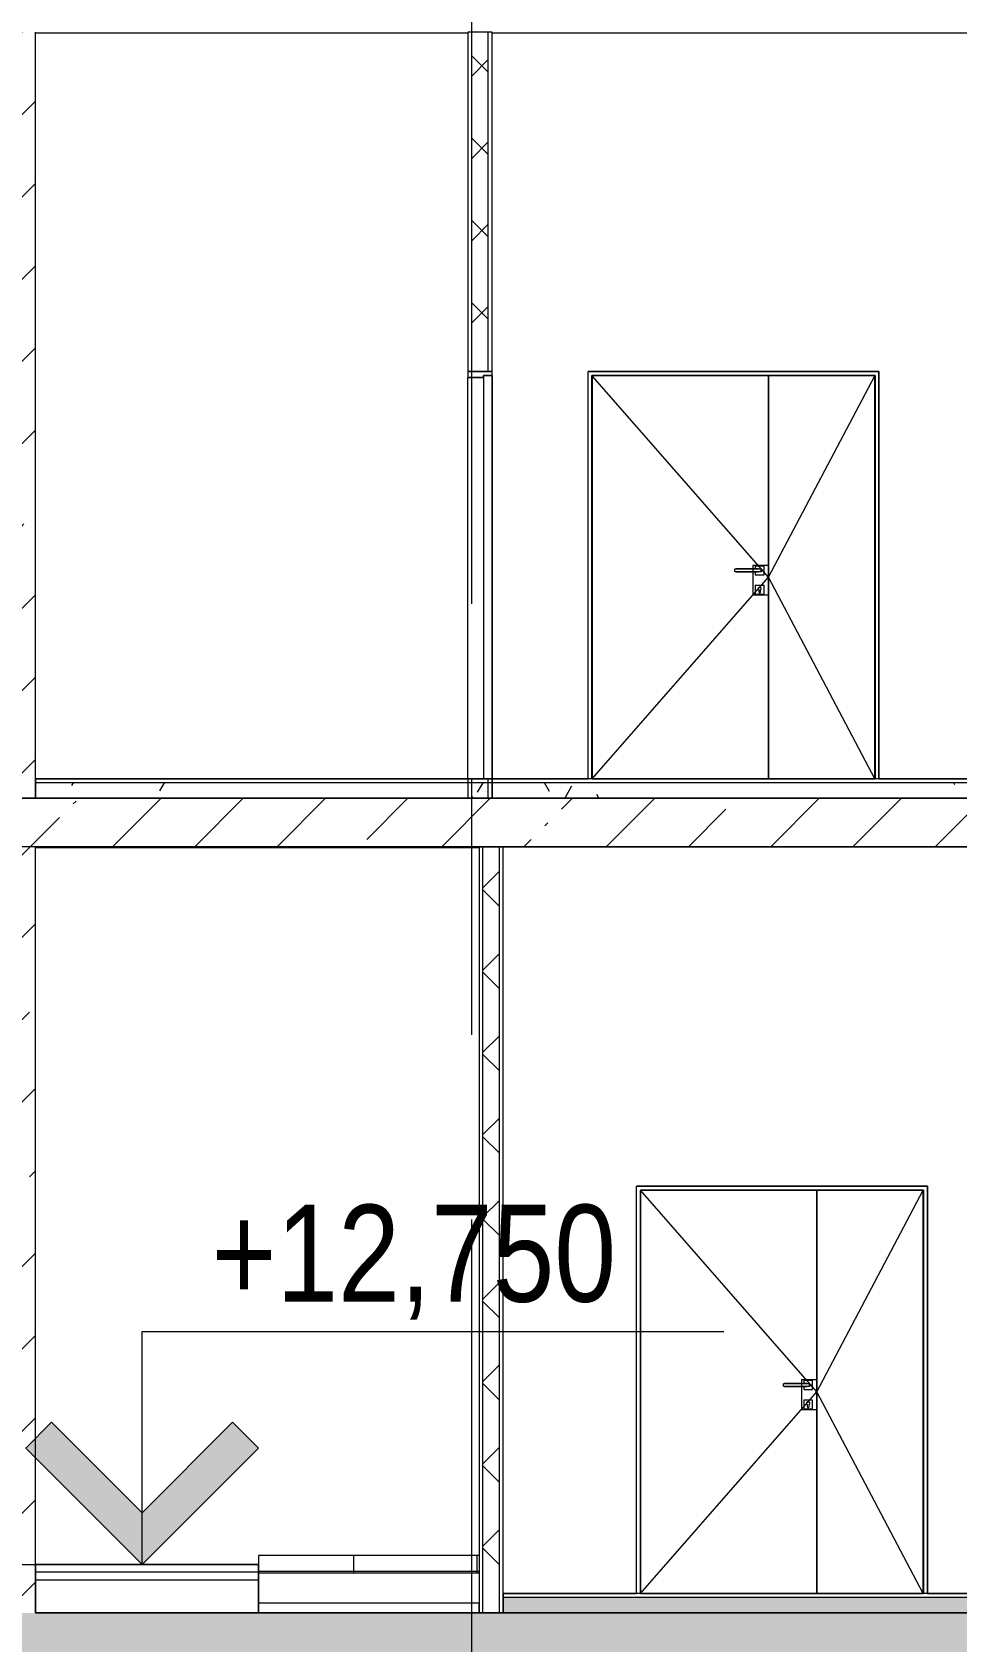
# Model space of a CAD drawing. Header units: millimetres. Extents: x -39507 to 33074, y -24219 to 30962.
# Drawn here: x 6250 to 11019, y 12351 to 20650 of the extents above; entities that cross this region are included whole.
import ezdxf

# ---------------------------------------------------------------- set-up
doc = ezdxf.new("R2010")
doc.units = ezdxf.units.MM
doc.linetypes.add('Осевые', pattern=[6350, 1270, -952.5, 3175, -952.5])
for name, color, linetype, lineweight in [('Высотные отметки', 7, 'Continuous', 9), ('Двери', 7, 'Continuous', 9), ('Каркас_Импост', 7, 'Continuous', 9), ('Общие ребра', 7, 'Continuous', 9), ('Основа _2_-1', 7, 'Continuous', 9), ('Отделка 1 _4_-1', 7, 'Continuous', 9), ('Пандус', 7, 'Continuous', 9), ('Пандус-2', 7, 'Continuous', 18), ('Панель', 7, 'Continuous', 9), ('Перекрытия', 7, 'Continuous', 9), ('Стены', 7, 'Continuous', 9), ('Структура _1_', 7, 'Continuous', 18), ('Штриховка разреза-2', 7, 'Continuous', 9), ('Элементы узлов', 7, 'Continuous', 9)]:
    doc.layers.add(name, color=color, linetype=linetype, lineweight=lineweight)
doc.layers.add('Оси-3', color=7, linetype='Осевые', lineweight=9, true_color=0xaaaaaa)
doc.layers.add('Пандус-1', color=7, linetype='Continuous', lineweight=9, true_color=0x008040)
doc.styles.add('Arial Narrow', font='ARIALN.TTF', dxfattribs={"height": 500})
pattern_1 = [(45, (-2885.9, 6475), (-424.264, 424.264), [600, -100, 20, -100]), (45, (-2885.9, 6899), (-424.264, 424.264), [])]
pattern_2 = [(45, (-2885.9, 6475), (-212.132, 212.132), []), (135, (-2885.9, 6475), (-212.132, -212.132), [])]
pattern_3 = [(0, (-2885.9, 6475), (812.8, 203.2), [67.056, -542.544, 67.056, -542.544, -3251.2]), (0, (-2885.9, 6475), (812.8, 203.2), [-1219.2, 67.056, -1152.144, 67.056, -542.544, -1422.4]), (0, (-2885.9, 6475), (812.8, 203.2), [-3048, 67.056, -339.344, 67.056, -948.944]), (120, (-2581.1, 6576.6), (-582.3764, 602.3054), [67.056, -542.544, 67.056, -3793.744]), (120, (-2581.1, 6576.6), (-582.3764, 602.3054), [-676.656, -542.544, 67.056, -1152.144, -2032]), (120, (-2581.1, 6576.6), (-582.3764, 602.3054), [-2438.4, 67.056, -542.544, 67.056, -1355.344]), (120, (-2581.1, 6576.6), (-582.3764, 602.3054), [-3115.056, -339.344, 67.056, -948.944]), (240, (-2479.5, 6983), (-230.4236, -805.5054), [67.056, -542.544, 67.056, -542.544, -3251.2]), (240, (-2479.5, 6983), (-230.4236, -805.5054), [-1219.2, 67.056, -1152.144, 67.056, -542.544, -1422.4]), (240, (-2479.5, 6983), (-230.4236, -805.5054), [-3048, 67.056, -339.344, 67.056, -948.944])]

# ---------------------------------------------------------------- blocks, each defined once
blk = doc.blocks.new('Дверь - Полуторная_001 - ДВ20__21-15-6256127-Разрез 2-2')
at = {"layer": 'Каркас_Импост'}
for p, q in [((8497.1, 18900), (8497.1, 18870)), ((8622.1, 18900), (8497.1, 18900)), ((8497.1, 18870), (8577.1, 18870)), ((8497.1, 16800), (8497.1, 18870)), ((8577.1, 18870), (8497.1, 18870)), ((8577.1, 18870), (8577.1, 18880)), ((8577.1, 18880), (8622.1, 18880)), ((8622.1, 18880), (8577.1, 18880)), ((8577.1, 18880), (8577.1, 16800)), ((8577.1, 18870), (8577.1, 16800)), ((8622.1, 18880), (8622.1, 18900)), ((8622.1, 18880), (8622.1, 16800)), ((8577.1, 16800), (8497.1, 16800)), ((8622.1, 16800), (8577.1, 16800))]:
    blk.add_line(p, q, dxfattribs=at)
at = {"layer": 'Панель'}
for p, q in [((8577.1, 18879), (8577.1, 16800)), ((8622.1, 18879), (8577.1, 18879)), ((8622.1, 16800), (8622.1, 18879)), ((8577.1, 16800), (8622.1, 16800))]:
    blk.add_line(p, q, dxfattribs=at)
blk = doc.blocks.new('Дверь - Полуторная_001 - ДВ20__21-15-6256135-Разрез 2-2')
at = {"layer": 'Двери'}
for p, q in [((10217.1, 13701), (10217.1, 13549)), ((10297.1, 13701), (10217.1, 13701)), ((10229.6, 13697.5), (10229.6, 13682.5)), ((10274.6, 13697.5), (10229.6, 13697.5)), ((10274.6, 13652.5), (10274.6, 13697.5)), ((10297.1, 13727.5), (10297.1, 13732.5)), ((10297.1, 13732.5), (10297.1, 13727.5)), ((10297.1, 13522.5), (10297.1, 13727.5)), ((10297.1, 13549), (10297.1, 13701)), ((10123, 13682.5), (10123, 13667.5)), ((10126.3, 13682.5), (10129.6, 13682.5)), ((10129.6, 13667.5), (10126.3, 13667.5)), ((10244.6, 13682.5), (10129.6, 13682.5)), ((10129.6, 13682.5), (10255.4, 13682.5)), ((10255.4, 13667.5), (10129.6, 13667.5)), ((10129.6, 13667.5), (10244.6, 13667.5)), ((10229.6, 13667.5), (10229.6, 13652.5)), ((10229.6, 13652.5), (10274.6, 13652.5)), ((10255.4, 13682.5), (10259.6, 13682.5)), ((10259.6, 13667.5), (10255.4, 13667.5)), ((10259.6, 13667.5), (10259.6, 13682.5)), ((10259.6, 13682.5), (10259.6, 13667.5)), ((10217.1, 13549), (10297.1, 13549)), ((10229.6, 13597.5), (10229.6, 13552.5)), ((10274.6, 13597.5), (10229.6, 13597.5)), ((10229.6, 13552.5), (10274.6, 13552.5)), ((10247.1, 13574), (10247.1, 13563.8)), ((10247.1, 13574), (10247.1, 13563.8)), ((10257.1, 13563.8), (10257.1, 13574)), ((10257.1, 13563.8), (10257.1, 13574)), ((10274.6, 13552.5), (10274.6, 13597.5)), ((10297.1, 13522.5), (10297.1, 13517.5)), ((10297.1, 13517.5), (10297.1, 13522.5))]:
    blk.add_line(p, q, dxfattribs=at)
for centre, radius, start, end in [((10252.1, 13580.8), 8.37, 306.67367, 233.32633), ((10252.1, 13580.8), 8.37, 218.9937, 233.32633), ((10252.1, 13563.8), 5, 180, 0), ((10252.1, 13563.8), 5, 240, 300), ((10252.1, 13580.8), 8.37, 306.67367, 321.0063)]:
    blk.add_arc(centre, radius, start, end, dxfattribs=at)
at = {"layer": 'Каркас_Импост'}
for p, q in [((9367.1, 12600), (9367.1, 14700)), ((10867.1, 14700), (9367.1, 14700)), ((10867.1, 12600), (10867.1, 14700)), ((9387.1, 12600), (9387.1, 14680)), ((9387.1, 14680), (10847.1, 14680)), ((10847.1, 14680), (9387.1, 14680)), ((9387.1, 12600), (9387.1, 14680)), ((10847.1, 14680), (10847.1, 12600)), ((10847.1, 12600), (10847.1, 14680)), ((9387.1, 12600), (9367.1, 12600)), ((9397.1, 12600), (9387.1, 12600)), ((10847.1, 12600), (10837.1, 12600)), ((10867.1, 12600), (10847.1, 12600))]:
    blk.add_line(p, q, dxfattribs=at)
at = {"layer": 'Панель'}
for p, q in [((10297.1, 14679), (9388.1, 14679)), ((9388.1, 14679), (9388.1, 12600)), ((10297.1, 12600), (10297.1, 14679)), ((10846.1, 14679), (10297.1, 14679)), ((10297.1, 14679), (10297.1, 12600)), ((10846.1, 12600), (10846.1, 14679)), ((9388.1, 12600), (10297.1, 12600)), ((10297.1, 12600), (10846.1, 12600))]:
    blk.add_line(p, q, dxfattribs=at)
at = {"layer": 'Элементы узлов'}
for p, q in [((10297.1, 13639.5), (9388.1, 14679)), ((10297.1, 13639.5), (10846.1, 14679)), ((9388.1, 12600), (10297.1, 13639.5)), ((10846.1, 12600), (10297.1, 13639.5))]:
    blk.add_line(p, q, dxfattribs=at)
blk = doc.blocks.new('Дверь - Полуторная_001 - ДВ3__21-15-6256134-Разрез 2-2')
at = {"layer": 'Двери'}
for p, q in [((10047.1, 17927.5), (10047.1, 17932.5)), ((10047.1, 17932.5), (10047.1, 17927.5)), ((10047.1, 17722.5), (10047.1, 17927.5)), ((9873, 17882.5), (9873, 17867.5)), ((9876.3, 17882.5), (9879.6, 17882.5)), ((9879.6, 17867.5), (9876.3, 17867.5)), ((9994.6, 17882.5), (9879.6, 17882.5)), ((9879.6, 17882.5), (10005.4, 17882.5)), ((10005.4, 17867.5), (9879.6, 17867.5)), ((9879.6, 17867.5), (9994.6, 17867.5)), ((9967.1, 17901), (9967.1, 17749)), ((10047.1, 17901), (9967.1, 17901)), ((9979.6, 17897.5), (9979.6, 17882.5)), ((10024.6, 17897.5), (9979.6, 17897.5)), ((9979.6, 17867.5), (9979.6, 17852.5)), ((9979.6, 17852.5), (10024.6, 17852.5)), ((10005.4, 17882.5), (10009.6, 17882.5)), ((10009.6, 17867.5), (10005.4, 17867.5)), ((10009.6, 17867.5), (10009.6, 17882.5)), ((10009.6, 17882.5), (10009.6, 17867.5)), ((10024.6, 17852.5), (10024.6, 17897.5)), ((10047.1, 17749), (10047.1, 17901)), ((9979.6, 17797.5), (9979.6, 17752.5)), ((10024.6, 17797.5), (9979.6, 17797.5)), ((9997.1, 17774), (9997.1, 17763.8)), ((9997.1, 17774), (9997.1, 17763.8)), ((10007.1, 17763.8), (10007.1, 17774)), ((10007.1, 17763.8), (10007.1, 17774)), ((10024.6, 17752.5), (10024.6, 17797.5)), ((9967.1, 17749), (10047.1, 17749)), ((9979.6, 17752.5), (10024.6, 17752.5)), ((10047.1, 17722.5), (10047.1, 17717.5)), ((10047.1, 17717.5), (10047.1, 17722.5))]:
    blk.add_line(p, q, dxfattribs=at)
for centre, radius, start, end in [((10002.1, 17780.8), 8.37, 306.67367, 233.32633), ((10002.1, 17780.8), 8.37, 218.9937, 233.32633), ((10002.1, 17763.8), 5, 180, 0), ((10002.1, 17780.8), 8.37, 306.67367, 321.0063), ((10002.1, 17763.8), 5, 240, 300)]:
    blk.add_arc(centre, radius, start, end, dxfattribs=at)
at = {"layer": 'Каркас_Импост'}
for p, q in [((9117.1, 16800), (9117.1, 18900)), ((10617.1, 18900), (9117.1, 18900)), ((9137.1, 16800), (9137.1, 18880)), ((9137.1, 18880), (10597.1, 18880)), ((10597.1, 18880), (9137.1, 18880)), ((9137.1, 16800), (9137.1, 18880)), ((10597.1, 18880), (10597.1, 16800)), ((10597.1, 16800), (10597.1, 18880)), ((10617.1, 16800), (10617.1, 18900)), ((9137.1, 16800), (9117.1, 16800)), ((9147.1, 16800), (9137.1, 16800)), ((10597.1, 16800), (10587.1, 16800)), ((10617.1, 16800), (10597.1, 16800))]:
    blk.add_line(p, q, dxfattribs=at)
at = {"layer": 'Панель'}
for p, q in [((10047.1, 18879), (9138.1, 18879)), ((9138.1, 18879), (9138.1, 16800)), ((10047.1, 16800), (10047.1, 18879)), ((10596.1, 18879), (10047.1, 18879)), ((10047.1, 18879), (10047.1, 16800)), ((10596.1, 16800), (10596.1, 18879)), ((9138.1, 16800), (10047.1, 16800)), ((10047.1, 16800), (10596.1, 16800))]:
    blk.add_line(p, q, dxfattribs=at)
at = {"layer": 'Элементы узлов'}
for p, q in [((10047.1, 17839.5), (9138.1, 18879)), ((10047.1, 17839.5), (10596.1, 18879)), ((9138.1, 16800), (10047.1, 17839.5)), ((10596.1, 16800), (10047.1, 17839.5))]:
    blk.add_line(p, q, dxfattribs=at)
blk = doc.blocks.new('Пандус - Пандус-5372108-Разрез 2-2')
at = {"layer": 'Пандус-1'}
h = blk.add_hatch(dxfattribs=at)
h.set_pattern_fill('FP_12', color=256, style=0, pattern_type=2)
h.set_pattern_definition([(0, (-2885.9, 12465.11), (0, 124.534), []), (90, (-2885.9, 12465.1), (-635, 4e-14), [])])
h.paths.add_polyline_path([(8124.6, 12704.7), (8555.1, 12704.7), (8555.1, 12796), (7417.1, 12796), (7417.1, 12704.7)], flags=0)
at = {"layer": 'Пандус'}
for p, q in [((7417.1, 12796), (7417.1, 12704.7)), ((8555.1, 12796), (7417.1, 12796))]:
    blk.add_line(p, q, dxfattribs=at)
at = {"layer": 'Пандус-2'}
for p, q in [((8557.1, 12704.7), (7417.1, 12704.7)), ((7417.1, 12704.7), (7417.1, 12551.7)), ((8557.1, 12551.7), (8557.1, 12704.7)), ((7417.1, 12551.7), (8557.1, 12551.7))]:
    blk.add_line(p, q, dxfattribs=at)
blk = doc.blocks.new('Высотные отметки - Высотная отметка - Стрелка-4455449-Разрез 2-2')
at = {"layer": 'Высотные отметки'}
blk.add_hatch(color=256, dxfattribs=at).paths.add_polyline_path([(-36565.6, -5267.2), (-36098.4, -5734.3), (-35631.2, -5267.2), (-35498.4, -5400), (-36098.4, -6000), (-36698.4, -5400)], flags=0)
for p, q in [((-36098.4, -4800), (-39098.4, -4800)), ((-36098.4, -6000), (-36098.4, -4800)), ((-36565.6, -5267.2), (-36698.4, -5400)), ((-36098.4, -5734.3), (-36565.6, -5267.2)), ((-35631.2, -5267.2), (-36098.4, -5734.3)), ((-35498.4, -5400), (-35631.2, -5267.2)), ((-36698.4, -5400), (-36098.4, -6000)), ((-36098.4, -6000), (-35498.4, -5400)), ((-35002.8, -6000), (-36395.1, -6000))]:
    blk.add_line(p, q, dxfattribs=at)

msp = doc.modelspace()

# ---------------------------------------------------------------- hatches: boundary and pattern name
at = {"layer": 'Штриховка разреза-2'}
h = msp.add_hatch(dxfattribs=at)
h.set_pattern_fill('FP_2', color=256, style=0, pattern_type=2)
h.set_pattern_definition(pattern_1)
h.paths.add_polyline_path([(6267.1, 16700), (6267.1, 20650), (5967.1, 20650), (5967.1, 16700)], flags=0)
h = msp.add_hatch(dxfattribs=at)
h.set_pattern_fill('FP_6', color=256, style=0, pattern_type=2)
h.set_pattern_definition(pattern_2)
h.paths.add_polyline_path([(8602.1, 16700), (8602.1, 16800), (8517.1, 16800), (8517.1, 16700)], flags=0)
h.paths.add_polyline_path([(8517.1, 18900), (8602.1, 18900), (8602.1, 20650), (8517.1, 20650), (8517.1, 20405.4)], flags=0)
h = msp.add_hatch(dxfattribs=at)
h.set_pattern_fill('FP_3', color=256, style=0, pattern_type=2)
h.set_pattern_definition(pattern_3)
h.paths.add_polyline_path([(8124.6, 16700), (8622.1, 16700), (8622.1, 16780), (6267.1, 16780), (6267.1, 16700)], flags=0)
h = msp.add_hatch(dxfattribs=at)
h.set_pattern_fill('FP_3', color=256, style=0, pattern_type=2)
h.set_pattern_definition(pattern_3)
h.paths.add_polyline_path([(16067.1, 16700), (16067.1, 16780), (8622.1, 16780), (8622.1, 16700), (16063.1, 16700)], flags=0)
h = msp.add_hatch(dxfattribs=at)
h.set_pattern_fill('FP_2', color=256, style=0, pattern_type=2)
h.set_pattern_definition(pattern_1)
h.paths.add_polyline_path([(-31682.9, 16450), (-29332.9, 16450), (-29332.9, 16700), (-31682.9, 16700), (-31682.9, 16462.1)], flags=0)
h.paths.add_polyline_path([(16067.1, 16450), (16067.1, 16700), (-21832.9, 16700), (-21832.9, 16450), (16063.1, 16450)], flags=0)
h = msp.add_hatch(dxfattribs=at)
h.set_pattern_fill('FP_2', color=256, style=0, pattern_type=2)
h.set_pattern_definition(pattern_1)
h.paths.add_polyline_path([(6267.1, 12500), (6267.1, 16450), (5967.1, 16450), (5967.1, 12500)], flags=0)
h = msp.add_hatch(dxfattribs=at)
h.set_pattern_fill('FP_6', color=256, style=0, pattern_type=2)
h.set_pattern_definition(pattern_2)
h.paths.add_polyline_path([(8575.1, 12500), (8660.1, 12500), (8660.1, 16450), (8575.1, 16450), (8575.1, 13395.1)], flags=0)
h = msp.add_hatch(dxfattribs=at)
h.set_pattern_fill('FP_3', color=256, style=0, pattern_type=2)
h.set_pattern_definition(pattern_3)
h.paths.add_polyline_path([(16063.1, 12500), (16067.1, 12500), (16067.1, 12580), (8680.1, 12580), (8680.1, 12500), (14929.1, 12500)], flags=0)
h.paths.add_polyline_path([(-21361.6, 12500), (-16117.9, 12500), (-16117.9, 12580), (-21832.9, 12580), (-21832.9, 12500)], flags=0)
h = msp.add_hatch(dxfattribs=at)
h.set_pattern_fill('FP_2', color=256, style=0, pattern_type=2)
h.set_pattern_definition(pattern_1)
h.paths.add_polyline_path([(25717.1, 12250), (25717.1, 12500), (23567.1, 12500), (23567.1, 12250), (25702.9, 12250)], flags=0)
h.paths.add_polyline_path([(-31382.9, 12250), (-29332.9, 12250), (-29332.9, 12500), (-31682.9, 12500), (-31682.9, 12250)], flags=0)
h.paths.add_polyline_path([(-21832.9, 12250), (16067.1, 12250), (16067.1, 12500), (-21832.9, 12500)], flags=0)

# ---------------------------------------------------------------- linework, layer by layer
at = {"layer": 'Высотные отметки'}
for p, q in [((6267.1, 12750), (6397.5, 12750)), ((6397.5, 12750), (6816.8, 12750))]:
    msp.add_line(p, q, dxfattribs=at)
at = {"layer": 'Общие ребра'}
for p, q in [((8517.1, 18900), (8517.1, 20650)), ((8602.1, 18900), (8602.1, 20650)), ((8622.1, 16780), (6267.1, 16780)), ((8517.1, 16700), (8517.1, 16800)), ((8602.1, 16700), (8602.1, 16800)), ((16067.1, 16780), (8622.1, 16780)), ((8575.1, 12500), (8575.1, 16450)), ((8660.1, 12500), (8660.1, 16450)), ((7417.1, 12669.5), (6267.1, 12669.5)), ((16067.1, 12580), (8680.1, 12580))]:
    msp.add_line(p, q, dxfattribs=at)
at = {"layer": 'Оси-3'}
msp.add_line((8517.1, -22619.5), (8517.1, 29000), dxfattribs=at)
at = {"layer": 'Основа _2_-1'}
for p, q in [((8602.1, 20650), (8517.1, 20650)), ((8517.1, 18900), (8602.1, 18900)), ((6267.1, 16780), (6267.1, 16700)), ((8602.1, 16800), (8517.1, 16800)), ((8622.1, 16780), (8622.1, 16700)), ((8622.1, 16700), (8622.1, 16780)), ((6267.1, 16700), (8622.1, 16700)), ((8517.1, 16700), (8602.1, 16700)), ((8622.1, 16700), (16067.1, 16700)), ((8660.1, 16450), (8575.1, 16450)), ((8680.1, 12580), (8680.1, 12500)), ((8575.1, 12500), (8660.1, 12500)), ((8680.1, 12500), (16067.1, 12500))]:
    msp.add_line(p, q, dxfattribs=at)
at = {"layer": 'Отделка 1 _4_-1'}
for p, q in [((8497.1, 20650), (8497.1, 20645)), ((8517.1, 20650), (8497.1, 20650)), ((8622.1, 20650), (8602.1, 20650)), ((8622.1, 20645), (8622.1, 20650)), ((8497.1, 18900), (8517.1, 18900)), ((8602.1, 18900), (8622.1, 18900)), ((8622.1, 16800), (6267.1, 16800)), ((6267.1, 16800), (6267.1, 16780)), ((8497.1, 16800), (8497.1, 16700)), ((8517.1, 16800), (8497.1, 16800)), ((8622.1, 16800), (8602.1, 16800)), ((8622.1, 16700), (8622.1, 16800)), ((16067.1, 16800), (8622.1, 16800)), ((8622.1, 16800), (8622.1, 16780)), ((8622.1, 16780), (8622.1, 16800)), ((8497.1, 16700), (8517.1, 16700)), ((8602.1, 16700), (8622.1, 16700)), ((8555.1, 16450), (8555.1, 12500)), ((8575.1, 16450), (8555.1, 16450)), ((8680.1, 16450), (8660.1, 16450)), ((8680.1, 12500), (8680.1, 16450)), ((7417.1, 12750), (6267.1, 12750)), ((6267.1, 12750), (6267.1, 12710)), ((7417.1, 12710), (7417.1, 12750)), ((16067.1, 12600), (8680.1, 12600)), ((8680.1, 12600), (8680.1, 12580)), ((8555.1, 12500), (8575.1, 12500)), ((8660.1, 12500), (8680.1, 12500))]:
    msp.add_line(p, q, dxfattribs=at)
at = {"layer": 'Перекрытия'}
for p, q in [((6267.1, 16800), (8497.1, 16800)), ((5417.1, 16700), (6817.1, 16700)), ((8497.1, 16700), (5967.1, 16700)), ((6667.1, 16700), (8367.1, 16700)), ((6667.1, 16700), (8367.1, 16700)), ((6667.1, 16700), (8367.1, 16700)), ((6817.1, 16700), (8417.1, 16700)), ((7847.1, 16700), (8097.1, 16700)), ((7847.1, 16700), (8097.1, 16700)), ((6817.1, 16450), (5417.1, 16450)), ((8367.1, 16450), (6667.1, 16450)), ((8367.1, 16450), (6667.1, 16450)), ((8367.1, 16450), (6667.1, 16450)), ((8417.1, 16450), (6817.1, 16450)), ((8097.1, 16450), (7847.1, 16450)), ((8097.1, 16450), (7847.1, 16450)), ((7417.1, 12750), (7417.1, 12500)), ((8555.1, 12500), (8555.1, 12551.7)), ((8555.1, 12500), (7417.1, 12500))]:
    msp.add_line(p, q, dxfattribs=at)
at = {"layer": 'Стены'}
for p, q in [((8495.1, 20645), (6267.1, 20645)), ((8495.1, 20645), (6269.1, 20645)), ((11195.1, 20645), (8624.1, 20645)), ((8497.1, 18900), (8622.1, 18900)), ((9117.1, 16810), (9117.1, 18900)), ((9117.1, 18900), (10617.1, 18900)), ((10617.1, 18900), (10617.1, 16810)), ((6267.1, 16800), (8495.1, 16800)), ((6269.1, 16800), (8495.1, 16800)), ((8497.1, 16800), (8622.1, 16800)), ((8624.1, 16800), (9117.1, 16800)), ((9117.1, 16800), (9117.1, 16810)), ((10617.1, 16810), (10617.1, 16800)), ((10617.1, 16800), (11195.1, 16800)), ((8555.1, 16450), (6267.1, 16450)), ((8553.1, 16445), (6269.1, 16445)), ((11186.6, 16450), (8680.1, 16450)), ((11184.6, 16450), (8682.1, 16450)), ((9367.1, 14700), (10867.1, 14700)), ((9367.1, 12610), (9367.1, 14700)), ((9367.1, 12610), (9367.1, 14700)), ((9367.1, 14700), (10867.1, 14700)), ((10867.1, 14700), (10867.1, 12610)), ((10867.1, 14700), (10867.1, 12610)), ((6269.1, 12750), (7417.1, 12750)), ((8682.1, 12600), (9367.1, 12600)), ((9367.1, 12600), (9367.1, 12610)), ((9367.1, 12600), (9367.1, 12610)), ((10867.1, 12600), (9367.1, 12600)), ((10867.1, 12610), (10867.1, 12600)), ((10867.1, 12610), (10867.1, 12600)), ((10867.1, 12600), (11184.6, 12600)), ((6267.1, 12500), (8555.1, 12500)), ((8680.1, 12500), (15867.1, 12500))]:
    msp.add_line(p, q, dxfattribs=at)
at = {"layer": 'Структура _1_'}
for p, q in [((6267.1, 16700), (6267.1, 20650)), ((8497.1, 20645), (8497.1, 18900)), ((8622.1, 18900), (8622.1, 20645)), ((15867.1, 16700), (6267.1, 16700)), ((6267.1, 16450), (15867.1, 16450)), ((6267.1, 12500), (6267.1, 16450)), ((6267.1, 12710), (6267.1, 12669.5)), ((7417.1, 12710), (6267.1, 12710)), ((7417.1, 12669.5), (7417.1, 12710)), ((6267.1, 12669.5), (6267.1, 12500)), ((7417.1, 12500), (7417.1, 12669.5)), ((15867.1, 12500), (6267.1, 12500)), ((6267.1, 12500), (7417.1, 12500))]:
    msp.add_line(p, q, dxfattribs=at)

# ---------------------------------------------------------------- block references
at = {"layer": 'Высотные отметки', "extrusion": (0, 0, -1)}
msp.add_blockref('Высотные отметки - Высотная отметка - Стрелка-4455449-Разрез 2-2', (29281.6, 18750), dxfattribs=at)
at = {"layer": 'Двери'}
for name in ['Дверь - Полуторная_001 - ДВ20__21-15-6256127-Разрез 2-2', 'Дверь - Полуторная_001 - ДВ3__21-15-6256134-Разрез 2-2', 'Дверь - Полуторная_001 - ДВ20__21-15-6256135-Разрез 2-2']:
    msp.add_blockref(name, (0, 0), dxfattribs=at)
at = {"layer": 'Пандус'}
msp.add_blockref('Пандус - Пандус-5372108-Разрез 2-2', (0, 0), dxfattribs=at)

# ---------------------------------------------------------------- texts
at = {"layer": 'Высотные отметки', "insert": (7175.4, 14604.3), "char_height": 500, "width": 2499.191, "attachment_point": 1, "line_spacing_factor": 0.974696, "style": 'Arial Narrow'}
msp.add_mtext('+12,750', dxfattribs=at)

doc.saveas('drawing.dxf')
